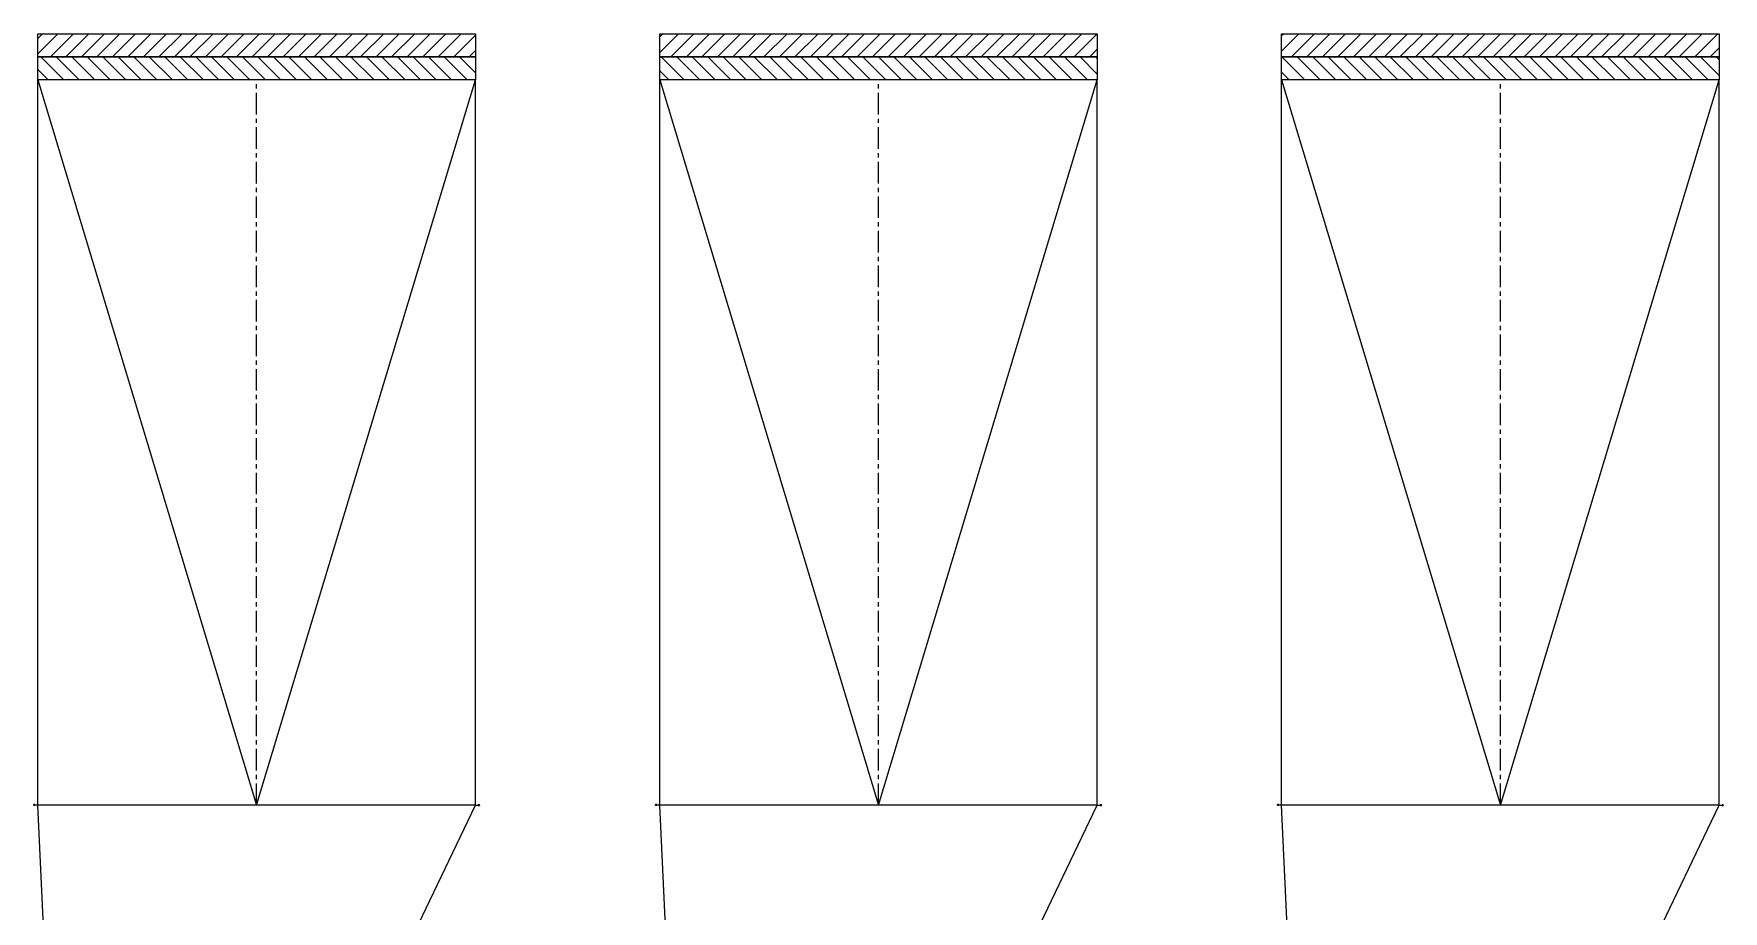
# Model space of a CAD drawing. Header units: millimetres. Extents: x 156850 to 204135, y 56350 to 74150.
# Drawn here: x 167865 to 182535, y 66528 to 74150 of the extents above; entities that cross this region are included whole.
import ezdxf

# ---------------------------------------------------------------- set-up
doc = ezdxf.new("R2010")
doc.units = ezdxf.units.MM
doc.header["$LTSCALE"] = 150
doc.linetypes.add('X-2F-PLAN$0$CENTER', pattern=[2, 1.25, -0.25, 0.25, -0.25])
doc.layers.add('-----33 Equipment', color=5, linetype='Continuous')

# ---------------------------------------------------------------- blocks, each defined once
blk = doc.blocks.new('X-2F-PLAN$0$zw$C47F')
at = {"layer": '-----33 Equipment'}
h = blk.add_hatch(dxfattribs=at)
h.set_pattern_fill('ANSI31', color=256, scale=30)
h.set_pattern_definition([(45, (-286828.92, 63992.95), (-67.35192, 67.35192), [])])
h.paths.add_polyline_path([(16894, -614), (16894, 3186), (17094, 3186), (17094, -614)])
h = blk.add_hatch(dxfattribs=at)
h.set_pattern_fill('ANSI31', color=256, scale=30, angle=90)
h.set_pattern_definition([(135, (-286828.92, 63992.95), (-67.35192, -67.35192), [])])
h.paths.add_polyline_path([(17094, -614), (17094, 3186), (17294, 3186), (17294, -614)])
for p, q in [((9029, 3112), (10594, 3186)), ((10594, 3221), (10589, 3221)), ((10589, 3211), (10589, 3221)), ((10594, 3221), (10599, 3221)), ((10594, 3186), (10594, 3221)), ((10594, 3186), (10594, 3221)), ((10594, 3186), (16894, 3186)), ((10594, -614), (10594, 3186)), ((10594, -614), (10594, 3186)), ((16894, 3186), (10594, 1286)), ((10599, 3211), (10599, 3221)), ((10594, 1286), (16894, -614)), ((9029, 136), (10594, -614)), ((10589, -639), (10589, -649)), ((10594, -649), (10589, -649)), ((10594, -614), (16894, -614)), ((10594, -614), (10594, -649)), ((10594, -614), (10594, -649)), ((10594, -649), (10599, -649)), ((10599, -639), (10599, -649))]:
    blk.add_line(p, q, dxfattribs=at)
at = {"layer": '-----33 Equipment', "linetype": 'X-2F-PLAN$0$CENTER'}
blk.add_line((10594, 1286), (16894, 1286), dxfattribs=at)
at = {"layer": '-----33 Equipment', "elevation": 0}
for points in [[(16894, -614), (16894, 3186), (17094, 3186), (17094, -614)], [(17094, -614), (17094, 3186), (17294, 3186), (17294, -614)]]:
    blk.add_lwpolyline(points, close=True, dxfattribs=at)

msp = doc.modelspace()

# ---------------------------------------------------------------- block references
at = {"layer": '-----33 Equipment', "rotation": 90.00000000000001}
for p in [(171086, 56856), (176486, 56856), (181886, 56856)]:
    msp.add_blockref('X-2F-PLAN$0$zw$C47F', p, dxfattribs=at)

doc.saveas('drawing.dxf')
